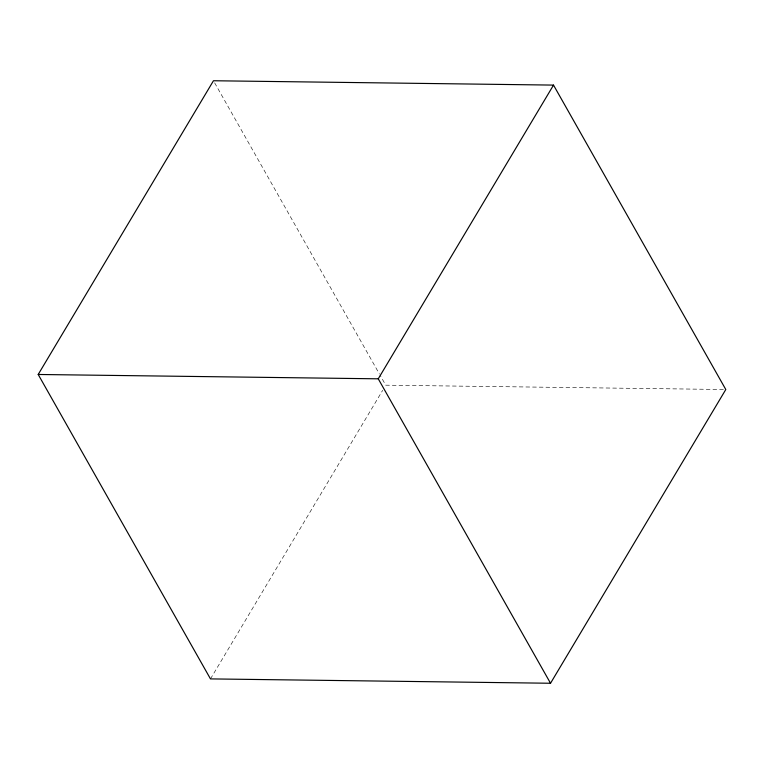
<?xml version="1.0" encoding="UTF-8"?>
<svg xmlns="http://www.w3.org/2000/svg" width="764" height="764" viewBox="0 0 764 764"><rect width="100%" height="100%" fill="white"/><g stroke="black" fill="none" stroke-linecap="round" stroke-linejoin="round"><path stroke-width="0.57" stroke-dasharray="3.82 2.86" d="M210.482 678.9L382.688 390.299M723.413 389.497L385.744 385.18L379.889 374.828M214.636 82.818L379.297 373.787"/><path stroke-width="1.15" d="M38.2 374.475L213.471 80.745L553.518 85.1L725.8 389.525L550.529 683.255L210.482 678.9L38.2 374.475L378.256 378.82L550.529 683.255M378.256 378.82L553.518 85.1"/></g></svg>
